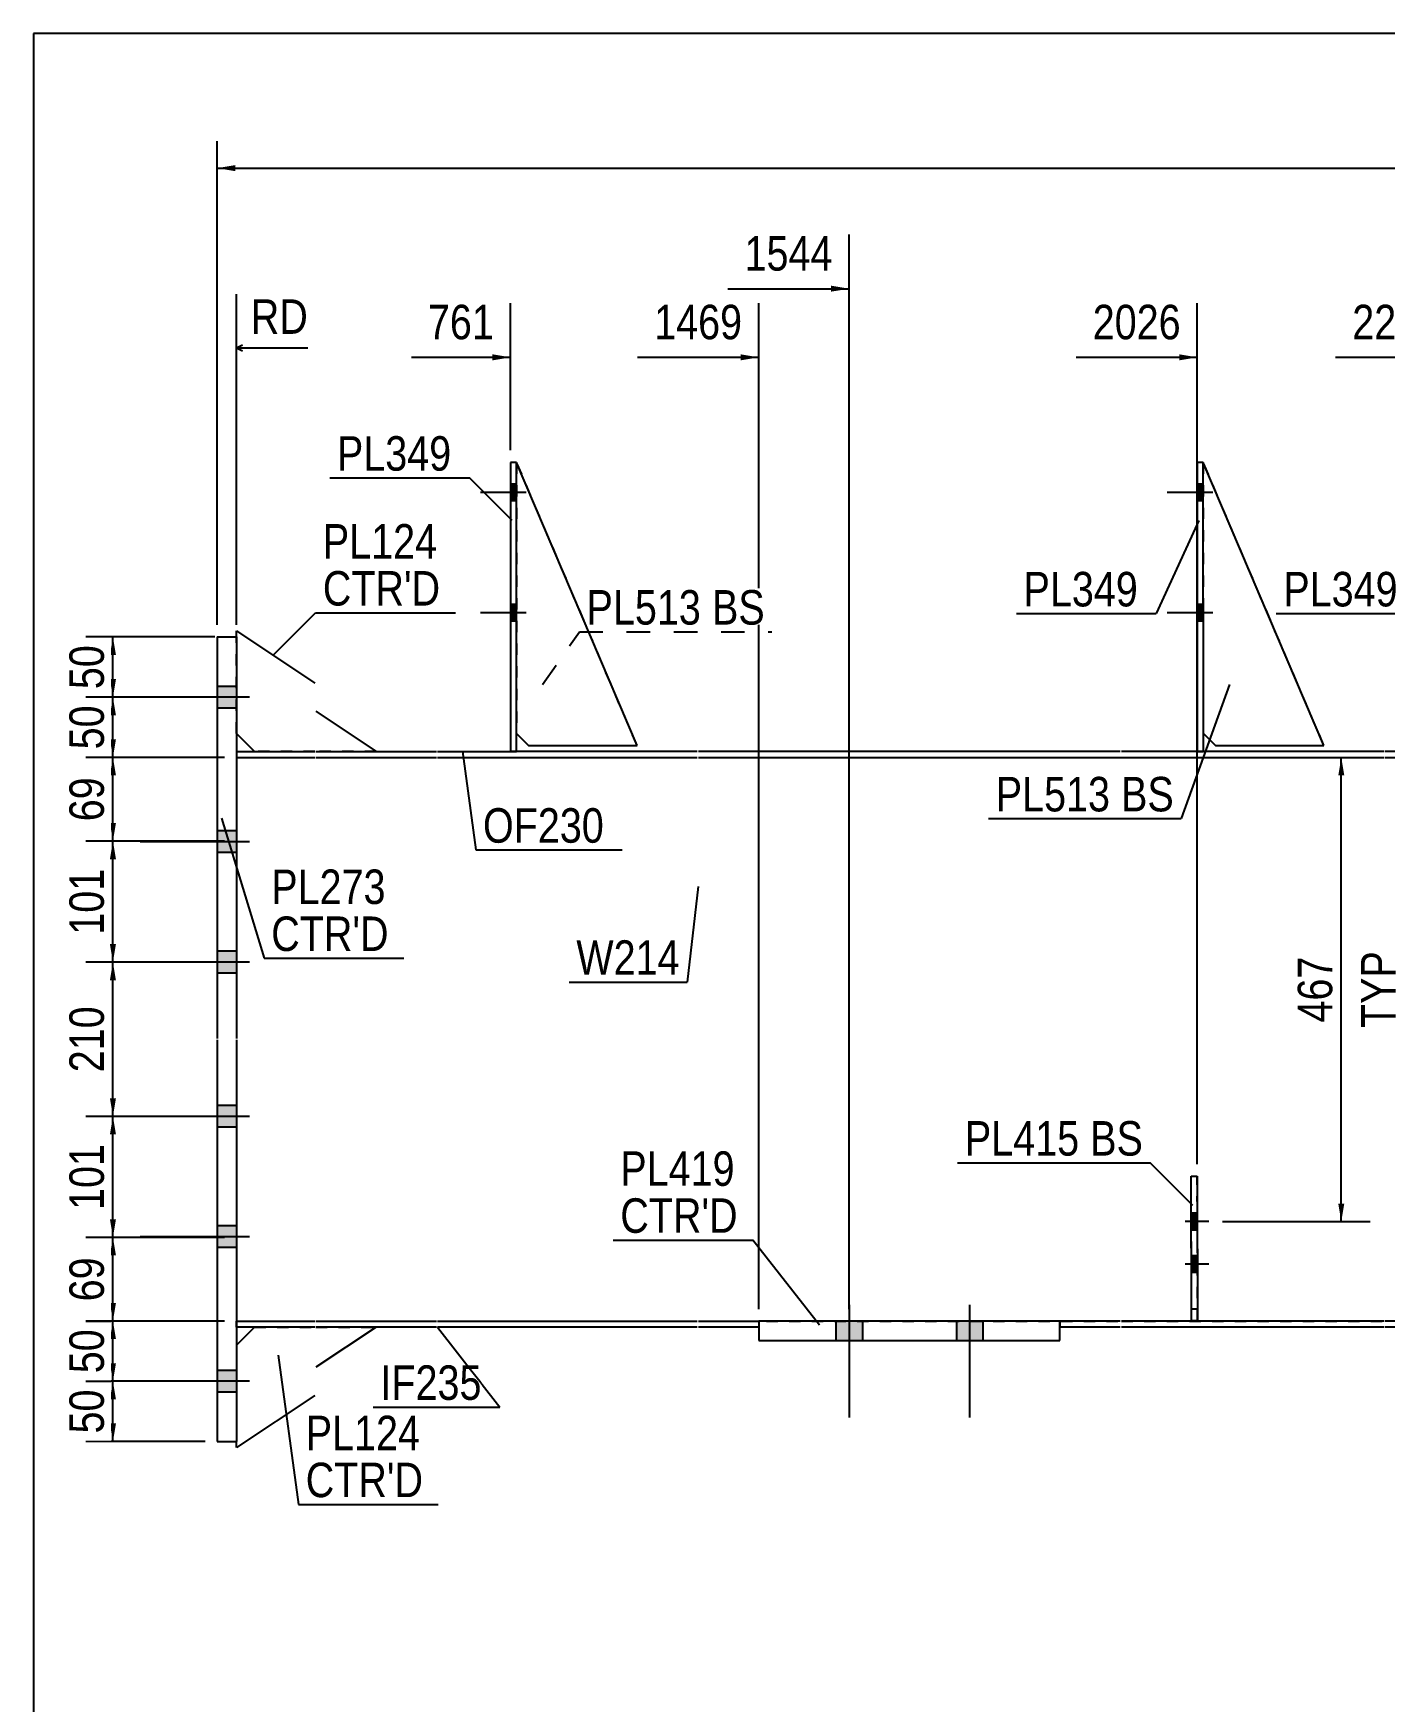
# Model space of a CAD drawing. Header units: millimetres. Extents: x -19 to 383, y -198 to 79.
# Drawn here: x -16.9 to 95.3, y -59.1 to 79.4 of the extents above; entities that cross this region are included whole.
import ezdxf

# ---------------------------------------------------------------- set-up
doc = ezdxf.new("R2010")
doc.units = ezdxf.units.MM
doc.linetypes.add('DXK_LINE_DOT1', pattern=[1.8814, 0.9407, -0.9407])
doc.linetypes.add('DXK_LINE_DOT2', pattern=[3.9198, 1.9599, -1.9599])
doc.styles.add('Arial Narrow', font='ARIALN.TTF', dxfattribs={"height": 0.2})

# ---------------------------------------------------------------- blocks, each defined once
blk = doc.blocks.new('Unknown-627303214-1210')
at = {"color": 5, "linetype": 'Continuous'}
for p, q in [((383.15, 79.42), (-16.85, 79.42)), ((-16.85, 79.42), (-16.85, -197.58))]:
    blk.add_line(p, q, dxfattribs=at)
blk = doc.blocks.new('Part-627303214-1560 - 1553')
at = {"color": 2, "linetype": 'Continuous'}
for p, q in [((0, 19.8), (6.5, 19.8)), ((6.6, 19.8), (16.6, 19.8)), ((16.7, 19.8), (22.75, 19.8)), ((38.25, 19.8), (23.25, 19.8)), ((73.35, 19.8), (38.35, 19.8)), ((79.75, 19.8), (73.45, 19.8)), ((95.25, 19.8), (80.25, 19.8)), ((101.3, 19.8), (95.35, 19.8)), ((116.8, 19.8), (101.8, 19.8)), ((121.9, 19.8), (116.9, 19.8)), ((121.9, 19.8), (121.9, 19.3)), ((0, 19.3), (6.5, 19.3)), ((6.6, 19.3), (16.6, 19.3)), ((16.7, 19.3), (38.25, 19.3)), ((38.35, 19.3), (73.35, 19.3)), ((73.45, 19.3), (95.25, 19.3)), ((95.35, 19.3), (116.8, 19.3)), ((116.9, 19.3), (121.9, 19.3))]:
    blk.add_line(p, q, dxfattribs=at)
at = {"color": 7, "linetype": 'DXK_LINE_DOT1'}
for p, q in [((0, 19.8), (0, 19.3)), ((23.25, 19.8), (22.75, 19.8)), ((80.25, 19.8), (79.75, 19.8)), ((101.8, 19.8), (101.3, 19.8))]:
    blk.add_line(p, q, dxfattribs=at)
blk = doc.blocks.new('Part-627303214-1631 - 1553')
at = {"color": 2, "linetype": 'Continuous'}
for p, q in [((73.35, -27.5), (68.35, -27.5)), ((95.25, -27.5), (73.45, -27.5)), ((116.8, -27.5), (95.35, -27.5)), ((146.54, -27.5), (116.9, -27.5)), ((160.44, -27.5), (146.64, -27.5)), ((160.44, -27.5), (160.44, -28)), ((73.35, -28), (68.35, -28)), ((95.25, -28), (73.45, -28)), ((116.8, -28), (95.35, -28)), ((146.54, -28), (116.9, -28)), ((160.44, -28), (146.64, -28))]:
    blk.add_line(p, q, dxfattribs=at)
at = {"color": 7, "linetype": 'DXK_LINE_DOT1'}
blk.add_line((68.35, -27.5), (68.35, -28), dxfattribs=at)
blk = doc.blocks.new('Part-627303214-1777 - 1553')
at = {"color": 2, "linetype": 'Continuous'}
for p, q in [((1.5, -28), (0, -29.5)), ((11.6, -28), (6.6, -31.33)), ((6.5, -33.67), (0, -38)), ((0, -38), (0, -37.5))]:
    blk.add_line(p, q, dxfattribs=at)
at = {"color": 7, "linetype": 'DXK_LINE_DOT1'}
for p, q in [((1.5, -28), (6.5, -28)), ((6.6, -28), (11.6, -28)), ((0, -29.5), (0, -37.5))]:
    blk.add_line(p, q, dxfattribs=at)
blk = doc.blocks.new('Bolt-627303214-1966 - 1553')
at = {"linetype": 'Continuous'}
for points in [[(-1.6, 25.2), (-1.6, 23.4), (0, 23.4), (0, 25.2)], [(-1.6, 25.2), (-1.6, 23.4), (0, 23.4), (0, 25.2)], [(-1.6, 13.2), (-1.6, 11.4), (0, 11.4), (0, 13.2)], [(-1.6, 13.2), (-1.6, 11.4), (0, 11.4), (0, 13.2)], [(-1.6, 3.2), (-1.6, 1.4), (0, 1.4), (0, 3.2)], [(-1.6, 3.2), (-1.6, 1.4), (0, 1.4), (0, 3.2)], [(-1.6, -9.6), (-1.6, -11.4), (0, -11.4), (0, -9.6)], [(-1.6, -9.6), (-1.6, -11.4), (0, -11.4), (0, -9.6)], [(-1.6, -19.6), (-1.6, -21.4), (0, -21.4), (0, -19.6)], [(-1.6, -19.6), (-1.6, -21.4), (0, -21.4), (0, -19.6)], [(-1.6, -31.6), (-1.6, -33.4), (0, -33.4), (0, -31.6)], [(-1.6, -31.6), (-1.6, -33.4), (0, -33.4), (0, -31.6)]]:
    blk.add_hatch(color=3, dxfattribs=at).paths.add_polyline_path(points)
at = {"color": 3, "linetype": 'Continuous'}
for p, q in [((0, 25.2), (-1.6, 25.2)), ((0, 25.2), (-1.6, 25.2)), ((1.08, 24.3), (-8, 24.3)), ((1.08, 24.3), (-8, 24.3)), ((0, 23.4), (-1.6, 23.4)), ((0, 23.4), (-1.6, 23.4)), ((0, 13.2), (-1.6, 13.2)), ((0, 13.2), (-1.6, 13.2)), ((1.08, 12.3), (-8, 12.3)), ((1.08, 12.3), (-8, 12.3)), ((0, 11.4), (-1.6, 11.4)), ((0, 11.4), (-1.6, 11.4)), ((0, 3.2), (-1.6, 3.2)), ((0, 3.2), (-1.6, 3.2)), ((1.08, 2.3), (-8, 2.3)), ((1.08, 2.3), (-8, 2.3)), ((0, 1.4), (-1.6, 1.4)), ((0, 1.4), (-1.6, 1.4)), ((0, -9.6), (-1.6, -9.6)), ((0, -9.6), (-1.6, -9.6)), ((1.08, -10.5), (-8, -10.5)), ((1.08, -10.5), (-8, -10.5)), ((0, -11.4), (-1.6, -11.4)), ((0, -11.4), (-1.6, -11.4)), ((1.08, -20.5), (-8, -20.5)), ((1.08, -20.5), (-8, -20.5)), ((0, -19.6), (-1.6, -19.6)), ((0, -19.6), (-1.6, -19.6)), ((0, -21.4), (-1.6, -21.4)), ((0, -21.4), (-1.6, -21.4)), ((0, -31.6), (-1.6, -31.6)), ((0, -31.6), (-1.6, -31.6)), ((1.08, -32.5), (-8, -32.5)), ((1.08, -32.5), (-8, -32.5)), ((0, -33.4), (-1.6, -33.4)), ((0, -33.4), (-1.6, -33.4))]:
    blk.add_line(p, q, dxfattribs=at)
blk = doc.blocks.new('Part-627303214-1767 - 1553')
at = {"color": 2, "linetype": 'Continuous'}
for p, q in [((-1.6, 29.3), (0, 29.3)), ((-1.6, 29.3), (-1.6, -4.05)), ((0, 29.3), (0, -4.05)), ((-1.6, -4.15), (-1.6, -37.5)), ((0, -4.15), (0, -37.5)), ((-1.6, -37.5), (0, -37.5))]:
    blk.add_line(p, q, dxfattribs=at)
blk = doc.blocks.new('Part-627303214-1772 - 1553')
at = {"color": 2, "linetype": 'Continuous'}
for p, q in [((0, 29.3), (0, 29.8)), ((0, 29.8), (6.5, 25.47)), ((6.6, 23.13), (11.6, 19.8)), ((1.5, 19.8), (0, 21.3))]:
    blk.add_line(p, q, dxfattribs=at)
at = {"color": 7, "linetype": 'DXK_LINE_DOT1'}
for p, q in [((0, 21.3), (0, 29.3)), ((6.5, 19.8), (1.5, 19.8)), ((11.6, 19.8), (6.6, 19.8))]:
    blk.add_line(p, q, dxfattribs=at)
blk = doc.blocks.new('Part-627303214-1896 - 1553')
at = {"color": 2, "linetype": 'Continuous'}
for p, q in [((79.26, -27.47), (79.25, -15.47)), ((79.25, -15.47), (79.75, -15.47)), ((79.75, -15.47), (79.76, -27.47)), ((79.76, -27.47), (79.26, -27.47))]:
    blk.add_line(p, q, dxfattribs=at)
blk = doc.blocks.new('Part-627303214-1886 - 1553')
at = {"color": 2, "linetype": 'Continuous'}
for p, q in [((23.25, 43.8), (22.75, 43.8)), ((22.75, 43.8), (22.75, 19.8)), ((23.25, 19.8), (23.25, 43.8)), ((22.75, 19.8), (23.25, 19.8))]:
    blk.add_line(p, q, dxfattribs=at)
blk = doc.blocks.new('Part-627303214-1891 - 1553')
at = {"color": 7, "linetype": 'DXK_LINE_DOT1'}
for p, q in [((79.26, -27.47), (79.25, -15.47)), ((79.25, -15.47), (79.75, -15.47)), ((79.76, -27.47), (79.75, -15.47)), ((79.26, -26.47), (79.76, -26.47)), ((79.76, -27.47), (79.26, -27.47))]:
    blk.add_line(p, q, dxfattribs=at)
blk = doc.blocks.new('Part-627303214-1954 - 1553')
at = {"color": 2, "linetype": 'Continuous'}
for p, q in [((68.35, -27.5), (43.35, -27.5)), ((43.35, -27.5), (43.35, -29.1)), ((68.35, -29.1), (68.35, -27.5)), ((43.35, -29.1), (68.35, -29.1))]:
    blk.add_line(p, q, dxfattribs=at)
blk = doc.blocks.new('Part-627303214-1964 - 1553')
at = {"color": 7, "linetype": 'DXK_LINE_DOT1'}
for p, q in [((0, 19.3), (0, -4.05)), ((0, 19.3), (6.5, 19.3)), ((6.6, 19.3), (16.6, 19.3)), ((16.7, 19.3), (38.25, 19.3)), ((38.35, 19.3), (73.35, 19.3)), ((73.45, 19.3), (95.25, 19.3)), ((0, -4.15), (0, -27.5)), ((0, -27.5), (6.5, -27.5)), ((6.6, -27.5), (16.6, -27.5)), ((16.7, -27.5), (38.25, -27.5)), ((38.35, -27.5), (73.35, -27.5)), ((73.45, -27.5), (95.25, -27.5))]:
    blk.add_line(p, q, dxfattribs=at)
blk = doc.blocks.new('Bolt-627303214-1981 - 1553')
at = {"linetype": 'Continuous'}
for points in [[(23.25, 40.6), (23.25, 42), (22.75, 42), (22.75, 40.6)], [(23.25, 40.6), (23.25, 42), (22.75, 42), (22.75, 40.6)], [(23.25, 40.6), (23.25, 42), (22.75, 42), (22.75, 40.6)], [(23.25, 30.6), (23.25, 32), (22.75, 32), (22.75, 30.6)], [(23.25, 30.6), (23.25, 32), (22.75, 32), (22.75, 30.6)], [(23.25, 30.6), (23.25, 32), (22.75, 32), (22.75, 30.6)]]:
    blk.add_hatch(color=3, dxfattribs=at).paths.add_polyline_path(points)
at = {"color": 3, "linetype": 'Continuous'}
for p, q in [((23.25, 42), (22.75, 42)), ((23.25, 42), (22.75, 42)), ((23.25, 42), (22.75, 42)), ((24.05, 41.3), (20.25, 41.3)), ((24.05, 41.3), (20.25, 41.3)), ((24.05, 41.3), (20.25, 41.3)), ((23.25, 40.6), (22.75, 40.6)), ((23.25, 40.6), (22.75, 40.6)), ((23.25, 40.6), (22.75, 40.6)), ((23.25, 32), (22.75, 32)), ((23.25, 32), (22.75, 32)), ((23.25, 32), (22.75, 32)), ((24.05, 31.3), (20.25, 31.3)), ((24.05, 31.3), (20.25, 31.3)), ((24.05, 31.3), (20.25, 31.3)), ((23.25, 30.6), (22.75, 30.6)), ((23.25, 30.6), (22.75, 30.6)), ((23.25, 30.6), (22.75, 30.6))]:
    blk.add_line(p, q, dxfattribs=at)
blk = doc.blocks.new('Bolt-627303214-1982 - 1553')
at = {"color": 3, "linetype": 'DXK_LINE_DOT2'}
for p, q in [((80.7, -19.24), (77.4, -19.24)), ((79.75, -18.54), (79.25, -18.54)), ((79.75, -19.94), (79.25, -19.94)), ((79.75, -22.07), (79.25, -22.07)), ((80.7, -22.77), (77.4, -22.77)), ((79.75, -23.47), (79.25, -23.47))]:
    blk.add_line(p, q, dxfattribs=at)
blk = doc.blocks.new('Bolt-627303214-1983 - 1553')
at = {"linetype": 'Continuous'}
for points in [[(79.75, -19.94), (79.75, -18.54), (79.25, -18.54), (79.25, -19.94)], [(79.75, -23.47), (79.75, -22.07), (79.25, -22.07), (79.25, -23.47)]]:
    blk.add_hatch(color=3, dxfattribs=at).paths.add_polyline_path(points)
at = {"color": 3, "linetype": 'Continuous'}
for p, q in [((79.75, -18.54), (79.25, -18.54)), ((80.55, -19.24), (79.25, -19.24)), ((79.75, -19.94), (79.25, -19.94)), ((79.75, -22.07), (79.25, -22.07)), ((80.55, -22.77), (79.25, -22.77)), ((79.75, -23.47), (79.25, -23.47))]:
    blk.add_line(p, q, dxfattribs=at)
blk = doc.blocks.new('Bolt-627303214-1985 - 1553')
at = {"linetype": 'Continuous'}
for points in [[(49.75, -29.1), (51.95, -29.1), (51.95, -27.5), (49.75, -27.5)], [(49.75, -29.1), (51.95, -29.1), (51.95, -27.5), (49.75, -27.5)], [(49.75, -29.1), (51.95, -29.1), (51.95, -27.5), (49.75, -27.5)], [(49.75, -29.1), (51.95, -29.1), (51.95, -27.5), (49.75, -27.5)], [(59.75, -29.1), (61.95, -29.1), (61.95, -27.5), (59.75, -27.5)], [(59.75, -29.1), (61.95, -29.1), (61.95, -27.5), (59.75, -27.5)], [(59.75, -29.1), (61.95, -29.1), (61.95, -27.5), (59.75, -27.5)], [(59.75, -29.1), (61.95, -29.1), (61.95, -27.5), (59.75, -27.5)]]:
    blk.add_hatch(color=3, dxfattribs=at).paths.add_polyline_path(points)
at = {"color": 3, "linetype": 'Continuous'}
for p, q in [((50.85, -26.16), (50.85, -35.5)), ((50.85, -26.16), (50.85, -35.5)), ((50.85, -26.16), (50.85, -35.5)), ((50.85, -26.16), (50.85, -35.5)), ((60.85, -26.16), (60.85, -35.5)), ((60.85, -26.16), (60.85, -35.5)), ((60.85, -26.16), (60.85, -35.5)), ((60.85, -26.16), (60.85, -35.5)), ((49.75, -27.5), (49.75, -29.1)), ((49.75, -27.5), (49.75, -29.1)), ((49.75, -27.5), (49.75, -29.1)), ((49.75, -27.5), (49.75, -29.1)), ((51.95, -27.5), (51.95, -29.1)), ((51.95, -27.5), (51.95, -29.1)), ((51.95, -27.5), (51.95, -29.1)), ((51.95, -27.5), (51.95, -29.1)), ((59.75, -27.5), (59.75, -29.1)), ((59.75, -27.5), (59.75, -29.1)), ((59.75, -27.5), (59.75, -29.1)), ((59.75, -27.5), (59.75, -29.1)), ((61.95, -27.5), (61.95, -29.1)), ((61.95, -27.5), (61.95, -29.1)), ((61.95, -27.5), (61.95, -29.1)), ((61.95, -27.5), (61.95, -29.1))]:
    blk.add_line(p, q, dxfattribs=at)
blk = doc.blocks.new('Part-627303214-1991 - 1553')
at = {"color": 2, "linetype": 'Continuous'}
for p, q in [((0, -27.5), (6.5, -27.5)), ((6.6, -27.5), (16.6, -27.5)), ((16.7, -27.5), (38.25, -27.5)), ((38.35, -27.5), (43.35, -27.5)), ((6.5, -28), (0, -28)), ((16.6, -28), (6.6, -28)), ((38.25, -28), (16.7, -28)), ((43.35, -28), (38.35, -28))]:
    blk.add_line(p, q, dxfattribs=at)
at = {"color": 7, "linetype": 'DXK_LINE_DOT1'}
for p, q in [((0, -28), (0, -27.5)), ((43.35, -27.5), (43.35, -28))]:
    blk.add_line(p, q, dxfattribs=at)
blk = doc.blocks.new('Part-627303214-1996 - 1553')
at = {"color": 7, "linetype": 'DXK_LINE_DOT1'}
for p, q in [((23.25, 43.8), (23.25, 21.3)), ((33.25, 20.3), (23.25, 43.8)), ((23.25, 21.3), (24.25, 20.3)), ((24.25, 20.3), (33.25, 20.3))]:
    blk.add_line(p, q, dxfattribs=at)
blk = doc.blocks.new('Part-627303214-2006 - 1553')
at = {"color": 2, "linetype": 'Continuous'}
for p, q in [((33.25, 20.3), (23.25, 43.8)), ((23.25, 21.3), (24.25, 20.3)), ((24.25, 20.3), (33.25, 20.3))]:
    blk.add_line(p, q, dxfattribs=at)
blk = doc.blocks.new('Part-627303214-2011 - 1553')
at = {"color": 2, "linetype": 'Continuous'}
for p, q in [((80.24, 43.8), (79.74, 43.8)), ((79.74, 43.8), (79.75, 19.8)), ((80.25, 19.8), (80.24, 43.8)), ((79.75, 19.8), (80.25, 19.8))]:
    blk.add_line(p, q, dxfattribs=at)
blk = doc.blocks.new('Bolt-627303214-2012 - 1553')
at = {"linetype": 'Continuous'}
for points in [[(80.24, 40.6), (80.24, 42), (79.74, 42), (79.74, 40.6)], [(80.24, 40.6), (80.24, 42), (79.74, 42), (79.74, 40.6)], [(80.24, 40.6), (80.24, 42), (79.74, 42), (79.74, 40.6)], [(80.24, 30.6), (80.24, 32), (79.74, 32), (79.74, 30.6)], [(80.24, 30.6), (80.24, 32), (79.74, 32), (79.74, 30.6)], [(80.24, 30.6), (80.24, 32), (79.74, 32), (79.74, 30.6)]]:
    blk.add_hatch(color=3, dxfattribs=at).paths.add_polyline_path(points)
at = {"color": 3, "linetype": 'Continuous'}
for p, q in [((80.24, 42), (79.74, 42)), ((80.24, 42), (79.74, 42)), ((80.24, 42), (79.74, 42)), ((81.04, 41.3), (77.24, 41.3)), ((81.04, 41.3), (77.24, 41.3)), ((81.04, 41.3), (77.24, 41.3)), ((80.24, 40.6), (79.74, 40.6)), ((80.24, 40.6), (79.74, 40.6)), ((80.24, 40.6), (79.74, 40.6)), ((80.24, 32), (79.74, 32)), ((80.24, 32), (79.74, 32)), ((80.24, 32), (79.74, 32)), ((81.04, 31.3), (77.24, 31.3)), ((81.04, 31.3), (77.24, 31.3)), ((81.04, 31.3), (77.24, 31.3)), ((80.24, 30.6), (79.74, 30.6)), ((80.24, 30.6), (79.74, 30.6)), ((80.24, 30.6), (79.74, 30.6))]:
    blk.add_line(p, q, dxfattribs=at)
blk = doc.blocks.new('Part-627303214-2630 - 1553')
at = {"color": 7, "linetype": 'DXK_LINE_DOT1'}
for p, q in [((80.24, 43.8), (80.25, 21.3)), ((90.25, 20.3), (80.24, 43.8)), ((80.25, 21.3), (81.25, 20.3)), ((81.25, 20.3), (90.25, 20.3))]:
    blk.add_line(p, q, dxfattribs=at)
blk = doc.blocks.new('Part-627303214-2631 - 1553')
at = {"color": 2, "linetype": 'Continuous'}
for p, q in [((90.25, 20.3), (80.24, 43.8)), ((80.25, 21.3), (81.25, 20.3)), ((81.25, 20.3), (90.25, 20.3))]:
    blk.add_line(p, q, dxfattribs=at)
blk = doc.blocks.new('StraightDimension-627303214-11080 - 1553')
at = {"linetype": 'Continuous'}
blk.add_hatch(color=7, dxfattribs=at).paths.add_polyline_path([(49.35, 58.47), (50.85, 58.22), (49.35, 57.97)])
at = {"color": 7, "linetype": 'Continuous'}
for p, q in [((50.85, -26.5), (50.85, 62.72)), ((40.79, 58.22), (50.85, 58.22))]:
    blk.add_line(p, q, dxfattribs=at)
at = {"color": 0}
blk.add_wipeout([(50.08, 59.12), (50.08, 63.32), (41.57, 63.32), (41.57, 59.12)], dxfattribs=at)
at = {"color": 3, "style": 'Arial Narrow'}
blk.add_text('1544', height=2.863, dxfattribs=at).set_placement((42.17, 59.72))
blk = doc.blocks.new('StraightDimension-627303214-6506 - 1553')
at = {"linetype": 'Continuous'}
for points in [[(-10.5, -34), (-10.25, -32.5), (-10, -34)], [(-10, -36), (-10.25, -37.5), (-10.5, -36)]]:
    blk.add_hatch(color=7, dxfattribs=at).paths.add_polyline_path(points)
at = {"color": 7, "linetype": 'Continuous'}
for p, q in [((-1, -32.5), (-12.5, -32.5)), ((-10.25, -37.5), (-10.25, -32.5)), ((-2.6, -37.5), (-12.5, -37.5))]:
    blk.add_line(p, q, dxfattribs=at)
at = {"color": 0}
blk.add_wipeout([(-10.4, -32.57), (-14.6, -32.57), (-14.6, -37.43), (-10.4, -37.43)], dxfattribs=at)
at = {"color": 3, "style": 'Arial Narrow'}
blk.add_text('50', height=2.863, rotation=90.0002, dxfattribs=at).set_placement((-11, -36.83))
blk = doc.blocks.new('StraightDimension-627303214-6501 - 1553')
at = {"linetype": 'Continuous'}
for points in [[(-10.5, 10.85), (-10.25, 12.35), (-10, 10.85)], [(-10, 3.8), (-10.25, 2.3), (-10.5, 3.8)]]:
    blk.add_hatch(color=7, dxfattribs=at).paths.add_polyline_path(points)
at = {"color": 7, "linetype": 'Continuous'}
for p, q in [((-1, 12.35), (-12.5, 12.35)), ((-10.25, 2.3), (-10.25, 12.35)), ((0.08, 2.3), (-12.5, 2.3))]:
    blk.add_line(p, q, dxfattribs=at)
at = {"color": 0}
blk.add_wipeout([(-10.4, 10.67), (-14.6, 10.67), (-14.6, 3.98), (-10.4, 3.98)], dxfattribs=at)
at = {"color": 3, "style": 'Arial Narrow'}
blk.add_text('101', height=2.863, rotation=90.0002, dxfattribs=at).set_placement((-11, 4.58))
blk = doc.blocks.new('StraightDimension-627303214-6505 - 1553')
at = {"linetype": 'Continuous'}
for points in [[(-10.5, -29), (-10.25, -27.5), (-10, -29)], [(-10, -31), (-10.25, -32.5), (-10.5, -31)]]:
    blk.add_hatch(color=7, dxfattribs=at).paths.add_polyline_path(points)
at = {"color": 7, "linetype": 'Continuous'}
for p, q in [((-1, -27.5), (-12.5, -27.5)), ((-10.25, -32.5), (-10.25, -27.5)), ((-1, -32.5), (-12.5, -32.5))]:
    blk.add_line(p, q, dxfattribs=at)
at = {"color": 0}
blk.add_wipeout([(-10.4, -27.57), (-14.6, -27.57), (-14.6, -32.43), (-10.4, -32.43)], dxfattribs=at)
at = {"color": 3, "style": 'Arial Narrow'}
blk.add_text('50', height=2.863, rotation=90.0002, dxfattribs=at).set_placement((-11, -31.83))
blk = doc.blocks.new('StraightDimension-627303214-6503 - 1553')
at = {"linetype": 'Continuous'}
for points in [[(-10.5, -12), (-10.25, -10.5), (-10, -12)], [(-10, -19.05), (-10.25, -20.55), (-10.5, -19.05)]]:
    blk.add_hatch(color=7, dxfattribs=at).paths.add_polyline_path(points)
at = {"color": 7, "linetype": 'Continuous'}
for p, q in [((-1, -10.5), (-12.5, -10.5)), ((-10.25, -20.55), (-10.25, -10.5)), ((-1, -20.55), (-12.5, -20.55))]:
    blk.add_line(p, q, dxfattribs=at)
at = {"color": 0}
blk.add_wipeout([(-10.4, -12.19), (-14.6, -12.19), (-14.6, -18.87), (-10.4, -18.87)], dxfattribs=at)
at = {"color": 3, "style": 'Arial Narrow'}
blk.add_text('101', height=2.863, rotation=90.0002, dxfattribs=at).set_placement((-11, -18.27))
blk = doc.blocks.new('StraightDimension-627303214-2237 - 1553')
at = {"linetype": 'Continuous'}
blk.add_hatch(color=7, dxfattribs=at).paths.add_polyline_path([(-0.1, 67.98), (-1.6, 68.23), (-0.1, 68.48)])
at = {"color": 7, "linetype": 'Continuous'}
for p, q in [((-1.6, 30.3), (-1.6, 70.48)), ((-1.6, 68.23), (368.59, 68.23))]:
    blk.add_line(p, q, dxfattribs=at)
blk = doc.blocks.new('StraightDimension-627303214-6498 - 1553')
at = {"linetype": 'Continuous'}
for points in [[(-10.5, 27.8), (-10.25, 29.3), (-10, 27.8)], [(-10, 25.8), (-10.25, 24.3), (-10.5, 25.8)]]:
    blk.add_hatch(color=7, dxfattribs=at).paths.add_polyline_path(points)
at = {"color": 7, "linetype": 'Continuous'}
for p, q in [((-1.8, 29.3), (-12.5, 29.3)), ((-10.25, 24.3), (-10.25, 29.3)), ((-1, 24.3), (-12.5, 24.3))]:
    blk.add_line(p, q, dxfattribs=at)
at = {"color": 0}
blk.add_wipeout([(-10.4, 29.23), (-14.6, 29.23), (-14.6, 24.37), (-10.4, 24.37)], dxfattribs=at)
at = {"color": 3, "style": 'Arial Narrow'}
blk.add_text('50', height=2.863, rotation=90.0002, dxfattribs=at).set_placement((-11, 24.97))
blk = doc.blocks.new('StraightDimension-627303214-6499 - 1553')
at = {"linetype": 'Continuous'}
for points in [[(-10.5, 22.8), (-10.25, 24.3), (-10, 22.8)], [(-10, 20.8), (-10.25, 19.3), (-10.5, 20.8)]]:
    blk.add_hatch(color=7, dxfattribs=at).paths.add_polyline_path(points)
at = {"color": 7, "linetype": 'Continuous'}
for p, q in [((-1, 24.3), (-12.5, 24.3)), ((-10.25, 19.3), (-10.25, 24.3)), ((-1, 19.3), (-12.5, 19.3))]:
    blk.add_line(p, q, dxfattribs=at)
at = {"color": 0}
blk.add_wipeout([(-10.4, 24.23), (-14.6, 24.23), (-14.6, 19.37), (-10.4, 19.37)], dxfattribs=at)
at = {"color": 3, "style": 'Arial Narrow'}
blk.add_text('50', height=2.863, rotation=90.0002, dxfattribs=at).set_placement((-11, 19.97))
blk = doc.blocks.new('StraightDimension-627303214-6500 - 1553')
at = {"linetype": 'Continuous'}
for points in [[(-10.5, 17.8), (-10.25, 19.3), (-10, 17.8)], [(-10, 13.85), (-10.25, 12.35), (-10.5, 13.85)]]:
    blk.add_hatch(color=7, dxfattribs=at).paths.add_polyline_path(points)
at = {"color": 7, "linetype": 'Continuous'}
for p, q in [((-1, 19.3), (-12.5, 19.3)), ((-10.25, 12.35), (-10.25, 19.3)), ((-1, 12.35), (-12.5, 12.35))]:
    blk.add_line(p, q, dxfattribs=at)
at = {"color": 0}
blk.add_wipeout([(-10.4, 18.26), (-14.6, 18.26), (-14.6, 13.4), (-10.4, 13.4)], dxfattribs=at)
at = {"color": 3, "style": 'Arial Narrow'}
blk.add_text('69', height=2.863, rotation=90.0002, dxfattribs=at).set_placement((-11, 14))
blk = doc.blocks.new('StraightDimension-627303214-6502 - 1553')
at = {"linetype": 'Continuous'}
for points in [[(-10.5, 0.8), (-10.25, 2.3), (-10, 0.8)], [(-10, -9), (-10.25, -10.5), (-10.5, -9)]]:
    blk.add_hatch(color=7, dxfattribs=at).paths.add_polyline_path(points)
at = {"color": 7, "linetype": 'Continuous'}
for p, q in [((0.08, 2.3), (-12.5, 2.3)), ((-10.25, -10.5), (-10.25, 2.3)), ((-1, -10.5), (-12.5, -10.5))]:
    blk.add_line(p, q, dxfattribs=at)
at = {"color": 0}
blk.add_wipeout([(-10.4, -0.76), (-14.6, -0.76), (-14.6, -7.44), (-10.4, -7.44)], dxfattribs=at)
at = {"color": 3, "style": 'Arial Narrow'}
blk.add_text('210', height=2.863, rotation=90.0002, dxfattribs=at).set_placement((-11, -6.84))
blk = doc.blocks.new('StraightDimension-627303214-6504 - 1553')
at = {"linetype": 'Continuous'}
for points in [[(-10.5, -22.05), (-10.25, -20.55), (-10, -22.05)], [(-10, -26), (-10.25, -27.5), (-10.5, -26)]]:
    blk.add_hatch(color=7, dxfattribs=at).paths.add_polyline_path(points)
at = {"color": 7, "linetype": 'Continuous'}
for p, q in [((-1, -20.55), (-12.5, -20.55)), ((-10.25, -27.5), (-10.25, -20.55)), ((-1, -27.5), (-12.5, -27.5))]:
    blk.add_line(p, q, dxfattribs=at)
at = {"color": 0}
blk.add_wipeout([(-10.4, -21.6), (-14.6, -21.6), (-14.6, -26.46), (-10.4, -26.46)], dxfattribs=at)
at = {"color": 3, "style": 'Arial Narrow'}
blk.add_text('69', height=2.863, rotation=90.0002, dxfattribs=at).set_placement((-11, -25.86))
blk = doc.blocks.new('StraightDimension-627303214-10436 - 1553')
at = {"linetype": 'Continuous'}
for points in [[(91.45, 17.8), (91.7, 19.3), (91.95, 17.8)], [(91.95, -17.74), (91.7, -19.24), (91.45, -17.74)]]:
    blk.add_hatch(color=7, dxfattribs=at).paths.add_polyline_path(points)
at = {"color": 7, "linetype": 'Continuous'}
for p, q in [((39.32, 19.3), (94.1, 19.3)), ((91.7, -19.24), (91.7, 19.3)), ((81.83, -19.24), (94.1, -19.24))]:
    blk.add_line(p, q, dxfattribs=at)
at = {"color": 0, "linetype": 'Continuous'}
blk.add_wipeout([(96.8, 3.82), (92.6, 3.82), (92.6, -3.77), (96.8, -3.77)], dxfattribs=at)
at = {"color": 3, "linetype": 'Continuous', "style": 'Arial Narrow'}
blk.add_text('TYP', height=2.863, rotation=90.0002, dxfattribs=at).set_placement((96.2, -3.17))
at = {"color": 0}
blk.add_wipeout([(91.55, 3.37), (87.35, 3.37), (87.35, -3.31), (91.55, -3.31)], dxfattribs=at)
at = {"color": 3, "style": 'Arial Narrow'}
blk.add_text('467', height=2.863, rotation=90.0002, dxfattribs=at).set_placement((90.95, -2.71))
blk = doc.blocks.new('StraightDimension-627303214-11078 - 1553')
at = {"linetype": 'Continuous'}
blk.add_hatch(color=7, dxfattribs=at).paths.add_polyline_path([(99.8, 52.77), (101.3, 52.52), (99.8, 52.27)])
at = {"color": 7, "linetype": 'Continuous'}
for p, q in [((101.3, 44.8), (101.3, 57.02)), ((91.23, 52.52), (101.3, 52.52))]:
    blk.add_line(p, q, dxfattribs=at)
at = {"color": 0}
blk.add_wipeout([(100.52, 53.42), (100.52, 57.62), (92.01, 57.62), (92.01, 53.42)], dxfattribs=at)
at = {"color": 3, "style": 'Arial Narrow'}
blk.add_text('2277', height=2.863, dxfattribs=at).set_placement((92.61, 54.02))
blk = doc.blocks.new('StraightDimension-627303214-11079 - 1553')
at = {"linetype": 'Continuous'}
blk.add_hatch(color=7, dxfattribs=at).paths.add_polyline_path([(78.25, 52.77), (79.75, 52.52), (78.25, 52.27)])
at = {"color": 7, "linetype": 'Continuous'}
for p, q in [((79.75, -14.47), (79.75, 57.02)), ((69.69, 52.52), (79.75, 52.52))]:
    blk.add_line(p, q, dxfattribs=at)
at = {"color": 0}
blk.add_wipeout([(78.98, 53.42), (78.98, 57.62), (70.47, 57.62), (70.47, 53.42)], dxfattribs=at)
at = {"color": 3, "style": 'Arial Narrow'}
blk.add_text('2026', height=2.863, dxfattribs=at).set_placement((71.07, 54.02))
blk = doc.blocks.new('StraightDimension-627303214-11081 - 1553')
at = {"linetype": 'Continuous'}
blk.add_hatch(color=7, dxfattribs=at).paths.add_polyline_path([(41.85, 52.77), (43.35, 52.52), (41.85, 52.27)])
at = {"color": 7, "linetype": 'Continuous'}
for p, q in [((43.35, -26.5), (43.35, 57.02)), ((33.29, 52.52), (43.35, 52.52))]:
    blk.add_line(p, q, dxfattribs=at)
at = {"color": 0}
blk.add_wipeout([(42.58, 53.42), (42.58, 57.62), (34.07, 57.62), (34.07, 53.42)], dxfattribs=at)
at = {"color": 3, "style": 'Arial Narrow'}
blk.add_text('1469', height=2.863, dxfattribs=at).set_placement((34.67, 54.02))
blk = doc.blocks.new('StraightDimension-627303214-11082 - 1553')
at = {"linetype": 'Continuous'}
blk.add_hatch(color=7, dxfattribs=at).paths.add_polyline_path([(21.25, 52.77), (22.75, 52.52), (21.25, 52.27)])
at = {"color": 7, "linetype": 'Continuous'}
for p, q in [((22.75, 44.8), (22.75, 57.02)), ((14.52, 52.52), (22.75, 52.52))]:
    blk.add_line(p, q, dxfattribs=at)
at = {"color": 0, "linetype": 'Continuous'}
blk.add_wipeout([(6.53, 53.87), (6.53, 58.07), (0.59, 58.07), (0.59, 53.87)], dxfattribs=at)
at = {"color": 7, "linetype": 'Continuous'}
for p, q in [((0, 30.3), (0, 57.77)), ((0.5, 53.52), (0, 53.27)), ((0.5, 53.02), (0, 53.27)), ((5.93, 53.27), (0, 53.27))]:
    blk.add_line(p, q, dxfattribs=at)
at = {"color": 3, "linetype": 'Continuous', "style": 'Arial Narrow'}
blk.add_text('RD', height=2.863, dxfattribs=at).set_placement((1.19, 54.47))
at = {"color": 0}
blk.add_wipeout([(21.97, 53.42), (21.97, 57.62), (15.29, 57.62), (15.29, 53.42)], dxfattribs=at)
at = {"color": 3, "style": 'Arial Narrow'}
blk.add_text('761', height=2.863, dxfattribs=at).set_placement((15.89, 54.02))
blk = doc.blocks.new('Mark-627303214-1987 - 1553')
at = {"color": 0}
blk.add_wipeout([(20.36, -34.04), (20.36, -31.04), (11.95, -31.04), (11.95, -34.04)], dxfattribs=at)
blk.add_wipeout([(20.36, -34.04), (20.36, -31.04), (11.95, -31.04), (11.95, -34.04)], dxfattribs=at)
at = {"color": 7, "linetype": 'Continuous'}
for p in [(16.7, -28), (11.35, -34.64)]:
    blk.add_line(p, (21.86, -34.64), dxfattribs=at)
at = {"color": 3, "style": 'Arial Narrow'}
blk.add_text('IF235', height=2.863, dxfattribs=at).set_placement((11.95, -34.04))
blk = doc.blocks.new('Mark-627303214-1556 - 1553')
at = {"color": 0}
blk.add_wipeout([(30.51, 12.22), (30.51, 15.22), (20.46, 15.22), (20.46, 12.22)], dxfattribs=at)
blk.add_wipeout([(30.51, 12.22), (30.51, 15.22), (20.46, 15.22), (20.46, 12.22)], dxfattribs=at)
at = {"color": 7, "linetype": 'Continuous'}
for p, q in [((18.76, 19.8), (19.86, 11.62)), ((19.86, 11.62), (32.01, 11.62))]:
    blk.add_line(p, q, dxfattribs=at)
at = {"color": 3, "style": 'Arial Narrow'}
blk.add_text('OF230', height=2.863, dxfattribs=at).set_placement((20.46, 12.22))
blk = doc.blocks.new('Mark-627303214-1763 - 1553')
at = {"color": 0}
for points in [[(12.39, 7.13), (12.39, 10.13), (2.89, 10.13), (2.89, 7.13)], [(12.64, 3.23), (12.64, 6.23), (2.89, 6.23), (2.89, 3.23)]]:
    blk.add_wipeout(points, dxfattribs=at)
for points in [[(12.39, 7.13), (12.39, 10.13), (2.89, 10.13), (2.89, 7.13)], [(12.64, 3.23), (12.64, 6.23), (2.89, 6.23), (2.89, 3.23)]]:
    blk.add_wipeout(points, dxfattribs=at)
at = {"color": 7, "linetype": 'Continuous'}
for p, q in [((-1.25, 14.27), (2.29, 2.63)), ((2.29, 2.63), (13.89, 2.63))]:
    blk.add_line(p, q, dxfattribs=at)
at = {"color": 3, "style": 'Arial Narrow'}
blk.add_text('PL273', height=2.863, dxfattribs=at).set_placement((2.89, 7.13))
at = {"color": 1, "style": 'Arial Narrow'}
blk.add_text("CTR'D", height=2.863, dxfattribs=at).set_placement((2.89, 3.23))
blk = doc.blocks.new('Mark-627303214-1768 - 1553')
at = {"color": 0}
for points in [[(16.67, 35.81), (16.67, 38.81), (7.17, 38.81), (7.17, 35.81)], [(16.92, 31.91), (16.92, 34.91), (7.17, 34.91), (7.17, 31.91)]]:
    blk.add_wipeout(points, dxfattribs=at)
for points in [[(16.67, 35.81), (16.67, 38.81), (7.17, 38.81), (7.17, 35.81)], [(16.92, 31.91), (16.92, 34.91), (7.17, 34.91), (7.17, 31.91)]]:
    blk.add_wipeout(points, dxfattribs=at)
at = {"color": 7, "linetype": 'Continuous'}
for p, q in [((3.03, 27.77), (6.57, 31.31)), ((6.57, 31.31), (18.17, 31.31))]:
    blk.add_line(p, q, dxfattribs=at)
at = {"color": 3, "style": 'Arial Narrow'}
blk.add_text('PL124', height=2.863, dxfattribs=at).set_placement((7.17, 35.81))
at = {"color": 1, "style": 'Arial Narrow'}
blk.add_text("CTR'D", height=2.863, dxfattribs=at).set_placement((7.17, 31.91))
blk = doc.blocks.new('Mark-627303214-1773 - 1553')
at = {"color": 0}
for points in [[(15.25, -38.22), (15.25, -35.22), (5.75, -35.22), (5.75, -38.22)], [(15.51, -42.12), (15.51, -39.12), (5.75, -39.12), (5.75, -42.12)]]:
    blk.add_wipeout(points, dxfattribs=at)
for points in [[(15.25, -38.22), (15.25, -35.22), (5.75, -35.22), (5.75, -38.22)], [(15.51, -42.12), (15.51, -39.12), (5.75, -39.12), (5.75, -42.12)]]:
    blk.add_wipeout(points, dxfattribs=at)
at = {"color": 7, "linetype": 'Continuous'}
for p, q in [((3.47, -30.32), (5.15, -42.72)), ((5.15, -42.72), (16.75, -42.72))]:
    blk.add_line(p, q, dxfattribs=at)
at = {"color": 3, "style": 'Arial Narrow'}
blk.add_text('PL124', height=2.863, dxfattribs=at).set_placement((5.75, -38.22))
at = {"color": 1, "style": 'Arial Narrow'}
blk.add_text("CTR'D", height=2.863, dxfattribs=at).set_placement((5.75, -42.12))
blk = doc.blocks.new('Mark-627303214-1960 - 1553')
at = {"color": 0}
blk.add_wipeout([(36.8, 1.25), (36.8, 4.25), (28.21, 4.25), (28.21, 1.25)], dxfattribs=at)
blk.add_wipeout([(36.8, 1.25), (36.8, 4.25), (28.21, 4.25), (28.21, 1.25)], dxfattribs=at)
at = {"color": 7, "linetype": 'Continuous'}
for p in [(38.31, 8.59), (27.61, 0.65)]:
    blk.add_line(p, (37.4, 0.65), dxfattribs=at)
at = {"color": 3, "style": 'Arial Narrow'}
blk.add_text('W214', height=2.863, dxfattribs=at).set_placement((28.21, 1.25))
blk = doc.blocks.new('Mark-627303214-1783 - 1553')
at = {"color": 7, "linetype": 'Continuous'}
blk.add_line((101.43, 38.97), (97.89, 31.24), dxfattribs=at)
at = {"color": 0}
blk.add_wipeout([(96.39, 31.84), (96.39, 34.84), (86.89, 34.84), (86.89, 31.84)], dxfattribs=at)
blk.add_wipeout([(96.39, 31.84), (96.39, 34.84), (86.89, 34.84), (86.89, 31.84)], dxfattribs=at)
at = {"color": 7, "linetype": 'Continuous'}
blk.add_line((86.29, 31.24), (97.89, 31.24), dxfattribs=at)
at = {"color": 3, "style": 'Arial Narrow'}
blk.add_text('PL349', height=2.863, dxfattribs=at).set_placement((86.89, 31.84))
blk = doc.blocks.new('Mark-627303214-1882 - 1553')
at = {"color": 7, "linetype": 'Continuous'}
blk.add_line((22.88, 38.97), (19.34, 42.51), dxfattribs=at)
at = {"color": 0}
blk.add_wipeout([(17.84, 43.11), (17.84, 46.11), (8.34, 46.11), (8.34, 43.11)], dxfattribs=at)
blk.add_wipeout([(17.84, 43.11), (17.84, 46.11), (8.34, 46.11), (8.34, 43.11)], dxfattribs=at)
at = {"color": 7, "linetype": 'Continuous'}
blk.add_line((7.74, 42.51), (19.34, 42.51), dxfattribs=at)
at = {"color": 3, "style": 'Arial Narrow'}
blk.add_text('PL349', height=2.863, dxfattribs=at).set_placement((8.34, 43.11))
blk = doc.blocks.new('Mark-627303214-1950 - 1553')
at = {"color": 7, "linetype": 'Continuous'}
blk.add_line((48.38, -27.85), (42.87, -20.77), dxfattribs=at)
at = {"color": 0}
for points in [[(41.37, -16.27), (41.37, -13.27), (31.86, -13.27), (31.86, -16.27)], [(41.62, -20.17), (41.62, -17.17), (31.86, -17.17), (31.86, -20.17)]]:
    blk.add_wipeout(points, dxfattribs=at)
for points in [[(41.37, -16.27), (41.37, -13.27), (31.86, -13.27), (31.86, -16.27)], [(41.62, -20.17), (41.62, -17.17), (31.86, -17.17), (31.86, -20.17)]]:
    blk.add_wipeout(points, dxfattribs=at)
at = {"color": 7, "linetype": 'Continuous'}
blk.add_line((31.26, -20.77), (42.87, -20.77), dxfattribs=at)
at = {"color": 3, "style": 'Arial Narrow'}
blk.add_text('PL419', height=2.863, dxfattribs=at).set_placement((31.86, -16.27))
at = {"color": 1, "style": 'Arial Narrow'}
blk.add_text("CTR'D", height=2.863, dxfattribs=at).set_placement((31.86, -20.17))
blk = doc.blocks.new('Mark-627303214-2007 - 1553')
at = {"color": 7, "linetype": 'Continuous'}
blk.add_line((79.87, 38.97), (76.34, 31.24), dxfattribs=at)
at = {"color": 0}
blk.add_wipeout([(74.84, 31.84), (74.84, 34.84), (65.33, 34.84), (65.33, 31.84)], dxfattribs=at)
blk.add_wipeout([(74.84, 31.84), (74.84, 34.84), (65.33, 34.84), (65.33, 31.84)], dxfattribs=at)
at = {"color": 7, "linetype": 'Continuous'}
blk.add_line((64.73, 31.24), (76.34, 31.24), dxfattribs=at)
at = {"color": 3, "style": 'Arial Narrow'}
blk.add_text('PL349', height=2.863, dxfattribs=at).set_placement((65.33, 31.84))
blk = doc.blocks.new('MarkSet-627303214-2440 - 1553')
at = {"color": 0}
for points in [[(69.96, -13.76), (69.96, -10.76), (60.46, -10.76), (60.46, -13.76)], [(75.25, -13.76), (75.25, -10.76), (70.86, -10.76), (70.86, -13.76)]]:
    blk.add_wipeout(points, dxfattribs=at)
for points in [[(69.96, -13.76), (69.96, -10.76), (60.46, -10.76), (60.46, -13.76)], [(75.25, -13.76), (75.25, -10.76), (70.86, -10.76), (70.86, -13.76)]]:
    blk.add_wipeout(points, dxfattribs=at)
at = {"color": 7, "linetype": 'Continuous'}
for p in [(59.86, -14.36), (79.38, -17.9)]:
    blk.add_line(p, (75.85, -14.36), dxfattribs=at)
at = {"color": 3, "style": 'Arial Narrow'}
for s, p in [('PL415', (60.46, -13.76)), ('BS', (70.86, -13.76))]:
    blk.add_text(s, height=2.863, dxfattribs=at).set_placement(p)
blk = doc.blocks.new('MarkSet-627303214-2795 - 1553')
at = {"color": 0}
for points in [[(72.52, 14.82), (72.52, 17.82), (63.02, 17.82), (63.02, 14.82)], [(77.81, 14.82), (77.81, 17.82), (73.42, 17.82), (73.42, 14.82)]]:
    blk.add_wipeout(points, dxfattribs=at)
for points in [[(72.52, 14.82), (72.52, 17.82), (63.02, 17.82), (63.02, 14.82)], [(77.81, 14.82), (77.81, 17.82), (73.42, 17.82), (73.42, 14.82)]]:
    blk.add_wipeout(points, dxfattribs=at)
at = {"color": 7, "linetype": 'Continuous'}
for p in [(82.41, 25.35), (62.42, 14.22)]:
    blk.add_line(p, (78.41, 14.22), dxfattribs=at)
at = {"color": 3, "style": 'Arial Narrow'}
for s, p in [('PL513', (63.02, 14.82)), ('BS', (73.42, 14.82))]:
    blk.add_text(s, height=2.863, dxfattribs=at).set_placement(p)
blk = doc.blocks.new('MarkSet-627303214-6733 - 1553')
at = {"color": 0}
for points in [[(38.57, 30.33), (38.57, 33.33), (29.06, 33.33), (29.06, 30.33)], [(43.85, 30.33), (43.85, 33.33), (39.47, 33.33), (39.47, 30.33)]]:
    blk.add_wipeout(points, dxfattribs=at)
for points in [[(38.57, 30.33), (38.57, 33.33), (29.06, 33.33), (29.06, 30.33)], [(43.85, 30.33), (43.85, 33.33), (39.47, 33.33), (39.47, 30.33)]]:
    blk.add_wipeout(points, dxfattribs=at)
at = {"color": 7, "linetype": 'DXK_LINE_DOT2'}
for p, q in [((25.41, 25.35), (28.46, 29.73)), ((28.46, 29.73), (44.45, 29.73))]:
    blk.add_line(p, q, dxfattribs=at)
at = {"color": 3, "style": 'Arial Narrow'}
for s, p in [('PL513', (29.06, 30.33)), ('BS', (39.47, 30.33))]:
    blk.add_text(s, height=2.863, dxfattribs=at).set_placement(p)

msp = doc.modelspace()

# ---------------------------------------------------------------- block references
for name in ['Unknown-627303214-1210', 'Part-627303214-1886 - 1553', 'Part-627303214-1996 - 1553', 'Part-627303214-2006 - 1553', 'Part-627303214-2011 - 1553', 'Part-627303214-2630 - 1553', 'Part-627303214-2631 - 1553', 'Bolt-627303214-1981 - 1553', 'Bolt-627303214-2012 - 1553', 'Part-627303214-1767 - 1553', 'Part-627303214-1772 - 1553', 'Bolt-627303214-1966 - 1553', 'Part-627303214-1560 - 1553', 'Part-627303214-1964 - 1553', 'Part-627303214-1896 - 1553', 'Part-627303214-1891 - 1553', 'Bolt-627303214-1982 - 1553', 'Bolt-627303214-1983 - 1553', 'Bolt-627303214-1985 - 1553', 'Part-627303214-1991 - 1553', 'Part-627303214-1954 - 1553', 'Part-627303214-1631 - 1553', 'Part-627303214-1777 - 1553']:
    msp.add_blockref(name, (0, 0))

# ---------------------------------------------------------------- next in the draw order: block references
for name in ['StraightDimension-627303214-11080 - 1553', 'StraightDimension-627303214-6498 - 1553', 'Mark-627303214-1556 - 1553', 'StraightDimension-627303214-6501 - 1553', 'StraightDimension-627303214-6503 - 1553', 'Mark-627303214-1987 - 1553', 'StraightDimension-627303214-6506 - 1553']:
    msp.add_blockref(name, (0, 0))

# ---------------------------------------------------------------- next in the draw order: block references
for name in ['StraightDimension-627303214-2237 - 1553', 'StraightDimension-627303214-6499 - 1553', 'StraightDimension-627303214-10436 - 1553', 'StraightDimension-627303214-6502 - 1553', 'StraightDimension-627303214-6505 - 1553', 'Mark-627303214-1773 - 1553']:
    msp.add_blockref(name, (0, 0))

# ---------------------------------------------------------------- next in the draw order: block references
for name in ['StraightDimension-627303214-11082 - 1553', 'StraightDimension-627303214-11081 - 1553', 'StraightDimension-627303214-11079 - 1553', 'StraightDimension-627303214-11078 - 1553', 'Mark-627303214-1783 - 1553', 'StraightDimension-627303214-6500 - 1553', 'StraightDimension-627303214-6504 - 1553']:
    msp.add_blockref(name, (0, 0))

# ---------------------------------------------------------------- next in the draw order: block references
for name in ['Mark-627303214-1768 - 1553', 'Mark-627303214-2007 - 1553', 'MarkSet-627303214-6733 - 1553', 'MarkSet-627303214-2795 - 1553', 'Mark-627303214-1763 - 1553', 'Mark-627303214-1960 - 1553', 'MarkSet-627303214-2440 - 1553', 'Mark-627303214-1950 - 1553']:
    msp.add_blockref(name, (0, 0))

# ---------------------------------------------------------------- next in the draw order: block references
msp.add_blockref('Mark-627303214-1882 - 1553', (0, 0))

doc.saveas('drawing.dxf')
